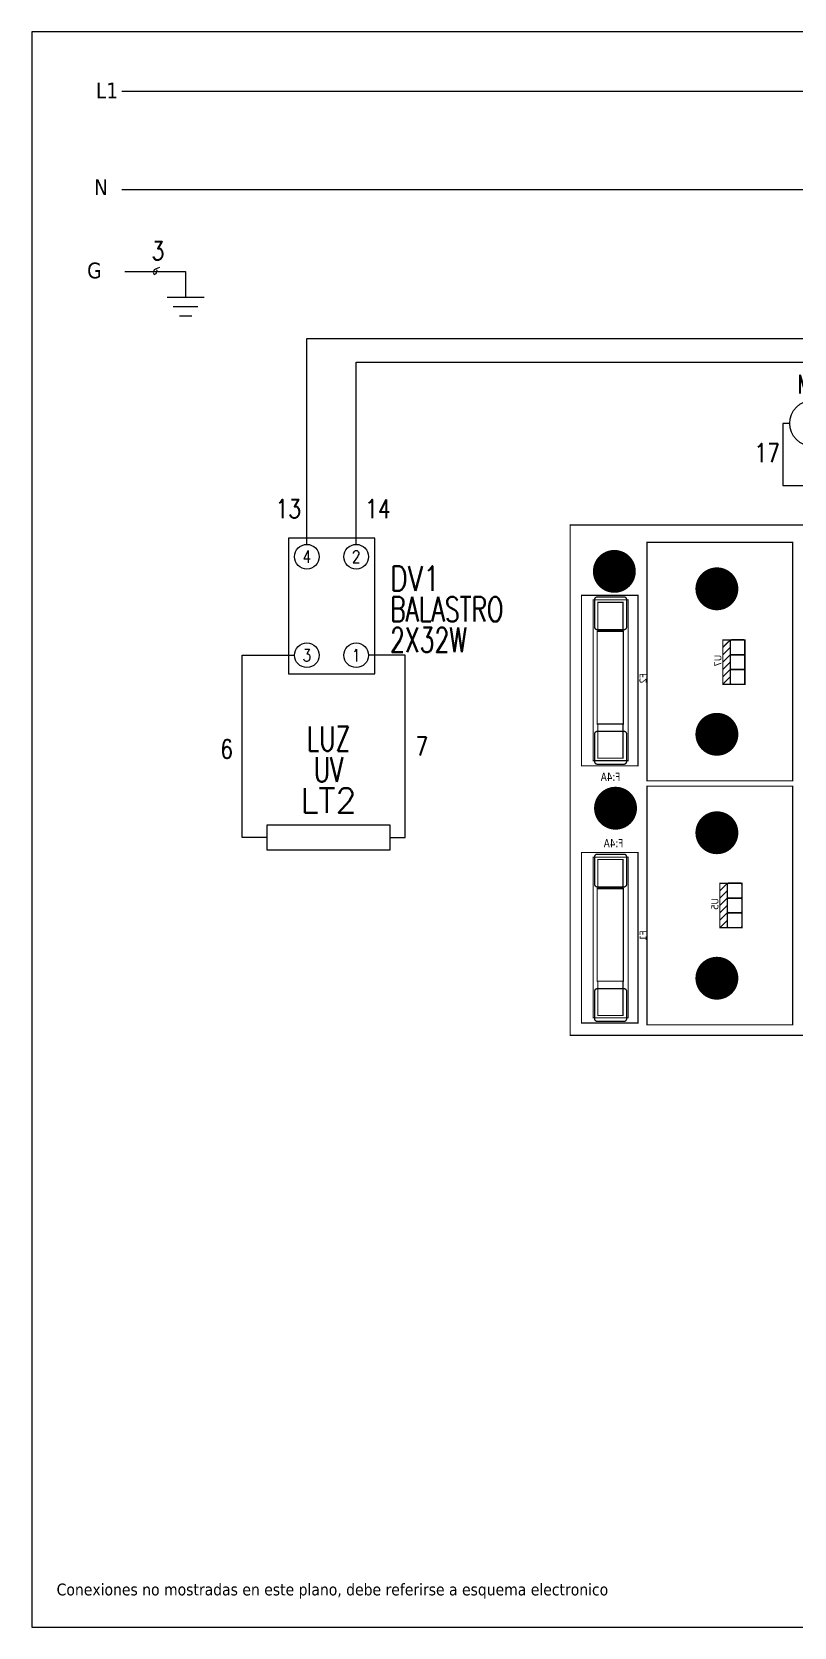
# Model space of a CAD drawing. Header units: millimetres. Extents: x 123.5 to 144.3, y 105.4 to 121.6.
# Drawn here: x 123.51 to 131.23, y 105.41 to 121.59 of the extents above; entities that cross this region are included whole.
import ezdxf
from ezdxf.enums import TextEntityAlignment as Align

# ---------------------------------------------------------------- set-up
doc = ezdxf.new("R2010")
doc.units = ezdxf.units.MM
for name, color, linetype in [('BLK_12AWG', 7, 'Continuous'), ('DESC', 250, 'Continuous'), ('SYMS', 7, 'Continuous'), ('TAGS', 250, 'Continuous'), ('TERMS', 250, 'Continuous'), ('WIREFIXED', 7, 'Continuous'), ('WIRES', 7, 'Continuous')]:
    doc.layers.add(name, color=color, linetype=linetype)
doc.layers.add('WIRENO', color=7, linetype='Continuous', true_color=0x000000)
doc.styles.get("Standard").update_dxf_attribs({"font": 'tahoma.ttf'})
doc.styles.add('WD', font='romans.shx')

# ---------------------------------------------------------------- blocks, each defined once
blk = doc.blocks.new('VGND2')
for p, q in [((0.09375, 0), (-0.09375, 0)), ((-0.0625, -0.046875), (0.0625, -0.046875)), ((-0.03125, -0.09375), (0.03125, -0.09375))]:
    blk.add_line(p, q)
at = {"style": 'WD', "flags": 1}
blk.add_attdef('X2TERM01', (0, 0), '', height=0.01, dxfattribs=at)
blk = doc.blocks.new('WD_WNH')
at = {"linetype": 'Continuous', "style": 'WD', "width": 0.8}
blk.add_attdef('WIRENO', text='', height=0.125, dxfattribs=at).set_placement((0, 0.062), align=Align.CENTER)
at = {"style": 'WD', "flags": 1}
for tag, p in [('W01USER', (0, 0.078)), ('W02USER', (0, 0.07)), ('W03USER', (0, 0.062)), ('W04USER', (0, 0.055)), ('W05USER', (0, 0.047)), ('W06USER', (0, 0.039)), ('W07USER', (0, 0.031)), ('W08USER', (0, 0.023)), ('W09USER', (0, 0.016)), ('W10USER', (0, 0.008))]:
    blk.add_attdef(tag, text='', height=0.005, dxfattribs=at).set_placement(p, align=Align.CENTER)
blk = doc.blocks.new('EPAD')
at = {"const_width": 0.5}
blk.add_lwpolyline([(-0.25, 0, 1), (0.25, 0, 1)], format="xyb", close=True, dxfattribs=at)
blk = doc.blocks.new('PCB')
at = {"const_width": 0.008}
for points in [[(126.35, 111.314), (131.985, 111.314), (131.985, 114.766), (126.35, 114.766), (126.35, 111.314)], [(126.35, 111.314), (131.985, 111.314), (131.985, 114.766), (126.35, 114.766), (126.35, 111.314)], [(126.35, 111.314), (131.985, 111.314), (131.985, 114.766), (126.35, 114.766), (126.35, 111.314)], [(126.87, 113.035), (127.854, 113.035), (127.854, 114.649), (126.87, 114.649), (126.87, 113.035)], [(126.87, 113.035), (127.854, 113.035), (127.854, 114.649), (126.87, 114.649), (126.87, 113.035)], [(126.87, 113.035), (127.854, 113.035), (127.854, 114.649), (126.87, 114.649), (126.87, 113.035)], [(126.427, 113.137), (126.809, 113.137), (126.809, 114.29), (126.427, 114.29), (126.427, 113.137)], [(126.427, 113.137), (126.809, 113.137), (126.809, 114.29), (126.427, 114.29), (126.427, 113.137)], [(126.427, 113.137), (126.809, 113.137), (126.809, 114.29), (126.427, 114.29), (126.427, 113.137)], [(126.506, 113.172), (126.742, 113.172), (126.742, 114.259), (126.506, 114.259), (126.506, 113.172)], [(126.506, 113.172), (126.742, 113.172), (126.742, 114.259), (126.506, 114.259), (126.506, 113.172)], [(126.506, 113.172), (126.742, 113.172), (126.742, 114.259), (126.506, 114.259), (126.506, 113.172)], [(126.537, 114.05), (126.707, 114.05), (126.707, 114.243), (126.537, 114.243), (126.537, 114.05)], [(126.537, 114.05), (126.707, 114.05), (126.707, 114.243), (126.537, 114.243), (126.537, 114.05)], [(126.537, 114.05), (126.707, 114.05), (126.707, 114.243), (126.537, 114.243), (126.537, 114.05)], [(126.533, 113.42), (126.71, 113.42), (126.71, 114.046), (126.533, 114.046), (126.533, 113.42)], [(126.533, 113.42), (126.71, 113.42), (126.71, 114.046), (126.533, 114.046), (126.533, 113.42)], [(126.533, 113.42), (126.71, 113.42), (126.71, 114.046), (126.533, 114.046), (126.533, 113.42)], [(127.432, 113.988), (127.382, 113.988), (127.382, 113.688), (127.432, 113.688)], [(127.432, 113.988), (127.382, 113.938)], [(127.432, 113.988), (127.382, 113.988), (127.382, 113.688), (127.432, 113.688)], [(127.432, 113.988), (127.382, 113.938)], [(127.432, 113.988), (127.382, 113.988), (127.382, 113.688), (127.432, 113.688)], [(127.432, 113.988), (127.382, 113.938)], [(127.432, 113.688), (127.532, 113.688), (127.532, 113.988), (127.432, 113.988), (127.432, 113.688)], [(127.432, 113.688), (127.532, 113.688), (127.532, 113.988), (127.432, 113.988), (127.432, 113.688)], [(127.432, 113.688), (127.532, 113.688), (127.532, 113.988), (127.432, 113.988), (127.432, 113.688)], [(127.432, 113.938), (127.382, 113.888)], [(127.432, 113.938), (127.382, 113.888)], [(127.432, 113.938), (127.382, 113.888)], [(127.432, 113.888), (127.382, 113.838)], [(127.432, 113.888), (127.382, 113.838)], [(127.432, 113.888), (127.382, 113.838)], [(127.432, 113.838), (127.382, 113.788)], [(127.432, 113.838), (127.382, 113.788)], [(127.432, 113.838), (127.382, 113.788)], [(127.432, 113.788), (127.382, 113.738)], [(127.432, 113.788), (127.382, 113.738)], [(127.432, 113.788), (127.382, 113.738)], [(127.432, 113.738), (127.382, 113.688)], [(127.432, 113.738), (127.382, 113.688)], [(127.432, 113.738), (127.382, 113.688)], [(126.537, 113.188), (126.707, 113.188), (126.707, 113.42), (126.537, 113.42), (126.537, 113.188)], [(126.537, 113.188), (126.707, 113.188), (126.707, 113.42), (126.537, 113.42), (126.537, 113.188)], [(126.537, 113.188), (126.707, 113.188), (126.707, 113.42), (126.537, 113.42), (126.537, 113.188)], [(126.87, 111.385), (127.854, 111.385), (127.854, 112.999), (126.87, 112.999), (126.87, 111.385)], [(126.87, 111.385), (127.854, 111.385), (127.854, 112.999), (126.87, 112.999), (126.87, 111.385)], [(126.87, 111.385), (127.854, 111.385), (127.854, 112.999), (126.87, 112.999), (126.87, 111.385)], [(126.427, 111.397), (126.809, 111.397), (126.809, 112.55), (126.427, 112.55), (126.427, 111.397)], [(126.427, 111.397), (126.809, 111.397), (126.809, 112.55), (126.427, 112.55), (126.427, 111.397)], [(126.427, 111.397), (126.809, 111.397), (126.809, 112.55), (126.427, 112.55), (126.427, 111.397)], [(126.506, 111.432), (126.742, 111.432), (126.742, 112.519), (126.506, 112.519), (126.506, 111.432)], [(126.506, 111.432), (126.742, 111.432), (126.742, 112.519), (126.506, 112.519), (126.506, 111.432)], [(126.506, 111.432), (126.742, 111.432), (126.742, 112.519), (126.506, 112.519), (126.506, 111.432)], [(126.537, 112.31), (126.707, 112.31), (126.707, 112.503), (126.537, 112.503), (126.537, 112.31)], [(126.537, 112.31), (126.707, 112.31), (126.707, 112.503), (126.537, 112.503), (126.537, 112.31)], [(126.537, 112.31), (126.707, 112.31), (126.707, 112.503), (126.537, 112.503), (126.537, 112.31)], [(127.412, 112.342), (127.362, 112.342), (127.362, 112.042), (127.412, 112.042)], [(127.412, 112.342), (127.362, 112.292)], [(127.412, 112.342), (127.362, 112.342), (127.362, 112.042), (127.412, 112.042)], [(127.412, 112.342), (127.362, 112.292)], [(127.412, 112.342), (127.362, 112.342), (127.362, 112.042), (127.412, 112.042)], [(127.412, 112.342), (127.362, 112.292)], [(127.412, 112.042), (127.512, 112.042), (127.512, 112.342), (127.412, 112.342), (127.412, 112.042)], [(127.412, 112.042), (127.512, 112.042), (127.512, 112.342), (127.412, 112.342), (127.412, 112.042)], [(127.412, 112.042), (127.512, 112.042), (127.512, 112.342), (127.412, 112.342), (127.412, 112.042)], [(126.533, 111.68), (126.71, 111.68), (126.71, 112.306), (126.533, 112.306), (126.533, 111.68)], [(126.533, 111.68), (126.71, 111.68), (126.71, 112.306), (126.533, 112.306), (126.533, 111.68)], [(126.533, 111.68), (126.71, 111.68), (126.71, 112.306), (126.533, 112.306), (126.533, 111.68)], [(127.412, 112.292), (127.362, 112.242)], [(127.412, 112.292), (127.362, 112.242)], [(127.412, 112.292), (127.362, 112.242)], [(127.412, 112.242), (127.362, 112.192)], [(127.412, 112.242), (127.362, 112.192)], [(127.412, 112.242), (127.362, 112.192)], [(127.412, 112.192), (127.362, 112.142)], [(127.412, 112.192), (127.362, 112.142)], [(127.412, 112.192), (127.362, 112.142)], [(127.412, 112.142), (127.362, 112.092)], [(127.412, 112.142), (127.362, 112.092)], [(127.412, 112.142), (127.362, 112.092)], [(127.412, 112.092), (127.362, 112.042)], [(127.412, 112.092), (127.362, 112.042)], [(127.412, 112.092), (127.362, 112.042)], [(126.537, 111.448), (126.707, 111.448), (126.707, 111.68), (126.537, 111.68), (126.537, 111.448)], [(126.537, 111.448), (126.707, 111.448), (126.707, 111.68), (126.537, 111.68), (126.537, 111.448)], [(126.537, 111.448), (126.707, 111.448), (126.707, 111.68), (126.537, 111.68), (126.537, 111.448)]]:
    blk.add_lwpolyline(points, dxfattribs=at)
for points in [[(126.734, 114.078), (126.734, 114.258), (126.734, 114.261), (126.733, 114.263), (126.733, 114.264), (126.732, 114.266), (126.731, 114.268), (126.731, 114.27), (126.729, 114.271), (126.728, 114.273), (126.727, 114.274), (126.725, 114.275), (126.723, 114.276), (126.722, 114.277), (126.72, 114.278), (126.718, 114.278), (126.716, 114.278), (126.714, 114.278), (126.534, 114.278), (126.532, 114.278), (126.53, 114.278), (126.528, 114.278), (126.526, 114.277), (126.524, 114.276), (126.523, 114.275), (126.521, 114.274), (126.52, 114.273), (126.518, 114.271), (126.517, 114.27), (126.516, 114.268), (126.515, 114.266), (126.515, 114.264), (126.514, 114.263), (126.514, 114.261), (126.514, 114.258), (126.514, 114.078), (126.514, 114.076), (126.514, 114.074), (126.515, 114.072), (126.515, 114.071), (126.516, 114.069), (126.517, 114.067), (126.518, 114.066), (126.52, 114.064), (126.521, 114.063), (126.523, 114.062), (126.524, 114.061), (126.526, 114.06), (126.528, 114.059), (126.53, 114.059), (126.532, 114.059), (126.534, 114.058), (126.714, 114.058), (126.716, 114.059), (126.718, 114.059), (126.72, 114.059), (126.722, 114.06), (126.723, 114.061), (126.725, 114.062), (126.727, 114.063), (126.728, 114.064), (126.729, 114.066), (126.731, 114.067), (126.731, 114.069), (126.732, 114.071), (126.733, 114.072), (126.733, 114.074), (126.734, 114.076), (126.734, 114.078)], [(127.432, 113.978), (127.432, 113.898), (127.432, 113.897), (127.432, 113.896), (127.432, 113.895), (127.432, 113.894), (127.433, 113.893), (127.433, 113.892), (127.434, 113.891), (127.434, 113.891), (127.435, 113.89), (127.436, 113.889), (127.437, 113.889), (127.438, 113.888), (127.439, 113.888), (127.44, 113.888), (127.441, 113.888), (127.442, 113.888), (127.522, 113.888), (127.523, 113.888), (127.524, 113.888), (127.525, 113.888), (127.525, 113.888), (127.526, 113.889), (127.527, 113.889), (127.528, 113.89), (127.529, 113.891), (127.529, 113.891), (127.53, 113.892), (127.53, 113.893), (127.531, 113.894), (127.531, 113.895), (127.531, 113.896), (127.531, 113.897), (127.532, 113.898), (127.532, 113.978), (127.531, 113.979), (127.531, 113.98), (127.531, 113.981), (127.531, 113.982), (127.53, 113.983), (127.53, 113.983), (127.529, 113.984), (127.529, 113.985), (127.528, 113.985), (127.527, 113.986), (127.526, 113.987), (127.525, 113.987), (127.525, 113.987), (127.524, 113.988), (127.523, 113.988), (127.522, 113.988), (127.442, 113.988), (127.441, 113.988), (127.44, 113.988), (127.439, 113.987), (127.438, 113.987), (127.437, 113.987), (127.436, 113.986), (127.435, 113.985), (127.434, 113.985), (127.434, 113.984), (127.433, 113.983), (127.433, 113.983), (127.432, 113.982), (127.432, 113.981), (127.432, 113.98), (127.432, 113.979), (127.432, 113.978)], [(127.432, 113.878), (127.432, 113.798), (127.432, 113.797), (127.432, 113.796), (127.432, 113.795), (127.432, 113.794), (127.433, 113.793), (127.433, 113.792), (127.434, 113.791), (127.434, 113.791), (127.435, 113.79), (127.436, 113.789), (127.437, 113.789), (127.438, 113.788), (127.439, 113.788), (127.44, 113.788), (127.441, 113.788), (127.442, 113.788), (127.522, 113.788), (127.523, 113.788), (127.524, 113.788), (127.525, 113.788), (127.525, 113.788), (127.526, 113.789), (127.527, 113.789), (127.528, 113.79), (127.529, 113.791), (127.529, 113.791), (127.53, 113.792), (127.53, 113.793), (127.531, 113.794), (127.531, 113.795), (127.531, 113.796), (127.531, 113.797), (127.532, 113.798), (127.532, 113.878), (127.531, 113.879), (127.531, 113.88), (127.531, 113.881), (127.531, 113.882), (127.53, 113.883), (127.53, 113.883), (127.529, 113.884), (127.529, 113.885), (127.528, 113.885), (127.527, 113.886), (127.526, 113.887), (127.525, 113.887), (127.525, 113.887), (127.524, 113.888), (127.523, 113.888), (127.522, 113.888), (127.442, 113.888), (127.441, 113.888), (127.44, 113.888), (127.439, 113.887), (127.438, 113.887), (127.437, 113.887), (127.436, 113.886), (127.435, 113.885), (127.434, 113.885), (127.434, 113.884), (127.433, 113.883), (127.433, 113.883), (127.432, 113.882), (127.432, 113.881), (127.432, 113.88), (127.432, 113.879), (127.432, 113.878)], [(127.432, 113.778), (127.432, 113.698), (127.432, 113.697), (127.432, 113.696), (127.432, 113.695), (127.432, 113.694), (127.433, 113.693), (127.433, 113.692), (127.434, 113.691), (127.434, 113.691), (127.435, 113.69), (127.436, 113.689), (127.437, 113.689), (127.438, 113.688), (127.439, 113.688), (127.44, 113.688), (127.441, 113.688), (127.442, 113.688), (127.522, 113.688), (127.523, 113.688), (127.524, 113.688), (127.525, 113.688), (127.525, 113.688), (127.526, 113.689), (127.527, 113.689), (127.528, 113.69), (127.529, 113.691), (127.529, 113.691), (127.53, 113.692), (127.53, 113.693), (127.531, 113.694), (127.531, 113.695), (127.531, 113.696), (127.531, 113.697), (127.532, 113.698), (127.532, 113.778), (127.531, 113.779), (127.531, 113.78), (127.531, 113.781), (127.531, 113.782), (127.53, 113.783), (127.53, 113.783), (127.529, 113.784), (127.529, 113.785), (127.528, 113.785), (127.527, 113.786), (127.526, 113.787), (127.525, 113.787), (127.525, 113.787), (127.524, 113.788), (127.523, 113.788), (127.522, 113.788), (127.442, 113.788), (127.441, 113.788), (127.44, 113.788), (127.439, 113.787), (127.438, 113.787), (127.437, 113.787), (127.436, 113.786), (127.435, 113.785), (127.434, 113.785), (127.434, 113.784), (127.433, 113.783), (127.433, 113.783), (127.432, 113.782), (127.432, 113.781), (127.432, 113.78), (127.432, 113.779), (127.432, 113.778)], [(126.734, 113.169), (126.734, 113.349), (126.734, 113.351), (126.733, 113.353), (126.733, 113.355), (126.732, 113.357), (126.731, 113.359), (126.731, 113.36), (126.729, 113.362), (126.728, 113.363), (126.727, 113.364), (126.725, 113.366), (126.723, 113.367), (126.722, 113.367), (126.72, 113.368), (126.718, 113.369), (126.716, 113.369), (126.714, 113.369), (126.534, 113.369), (126.532, 113.369), (126.53, 113.369), (126.528, 113.368), (126.526, 113.367), (126.524, 113.367), (126.523, 113.366), (126.521, 113.364), (126.52, 113.363), (126.518, 113.362), (126.517, 113.36), (126.516, 113.359), (126.515, 113.357), (126.515, 113.355), (126.514, 113.353), (126.514, 113.351), (126.514, 113.349), (126.514, 113.169), (126.514, 113.167), (126.514, 113.165), (126.515, 113.163), (126.515, 113.161), (126.516, 113.159), (126.517, 113.158), (126.518, 113.156), (126.52, 113.155), (126.521, 113.153), (126.523, 113.152), (126.524, 113.151), (126.526, 113.151), (126.528, 113.15), (126.53, 113.149), (126.532, 113.149), (126.534, 113.149), (126.714, 113.149), (126.716, 113.149), (126.718, 113.149), (126.72, 113.15), (126.722, 113.151), (126.723, 113.151), (126.725, 113.152), (126.727, 113.153), (126.728, 113.155), (126.729, 113.156), (126.731, 113.158), (126.731, 113.159), (126.732, 113.161), (126.733, 113.163), (126.733, 113.165), (126.734, 113.167), (126.734, 113.169)], [(126.734, 112.338), (126.734, 112.518), (126.734, 112.52), (126.733, 112.522), (126.733, 112.524), (126.732, 112.526), (126.731, 112.528), (126.731, 112.53), (126.729, 112.531), (126.728, 112.532), (126.727, 112.534), (126.725, 112.535), (126.723, 112.536), (126.722, 112.537), (126.72, 112.537), (126.718, 112.538), (126.716, 112.538), (126.714, 112.538), (126.534, 112.538), (126.532, 112.538), (126.53, 112.538), (126.528, 112.537), (126.526, 112.537), (126.524, 112.536), (126.523, 112.535), (126.521, 112.534), (126.52, 112.532), (126.518, 112.531), (126.517, 112.53), (126.516, 112.528), (126.515, 112.526), (126.515, 112.524), (126.514, 112.522), (126.514, 112.52), (126.514, 112.518), (126.514, 112.338), (126.514, 112.336), (126.514, 112.334), (126.515, 112.332), (126.515, 112.33), (126.516, 112.329), (126.517, 112.327), (126.518, 112.325), (126.52, 112.324), (126.521, 112.323), (126.523, 112.322), (126.524, 112.321), (126.526, 112.32), (126.528, 112.319), (126.53, 112.319), (126.532, 112.318), (126.534, 112.318), (126.714, 112.318), (126.716, 112.318), (126.718, 112.319), (126.72, 112.319), (126.722, 112.32), (126.723, 112.321), (126.725, 112.322), (126.727, 112.323), (126.728, 112.324), (126.729, 112.325), (126.731, 112.327), (126.731, 112.329), (126.732, 112.33), (126.733, 112.332), (126.733, 112.334), (126.734, 112.336), (126.734, 112.338)], [(127.412, 112.332), (127.412, 112.252), (127.412, 112.251), (127.412, 112.25), (127.412, 112.249), (127.413, 112.248), (127.413, 112.247), (127.414, 112.246), (127.414, 112.246), (127.415, 112.245), (127.415, 112.244), (127.416, 112.244), (127.417, 112.243), (127.418, 112.243), (127.419, 112.242), (127.42, 112.242), (127.421, 112.242), (127.422, 112.242), (127.502, 112.242), (127.503, 112.242), (127.504, 112.242), (127.505, 112.242), (127.506, 112.243), (127.507, 112.243), (127.507, 112.244), (127.508, 112.244), (127.509, 112.245), (127.51, 112.246), (127.51, 112.246), (127.511, 112.247), (127.511, 112.248), (127.511, 112.249), (127.512, 112.25), (127.512, 112.251), (127.512, 112.252), (127.512, 112.332), (127.512, 112.333), (127.512, 112.334), (127.511, 112.335), (127.511, 112.336), (127.511, 112.337), (127.51, 112.338), (127.51, 112.338), (127.509, 112.339), (127.508, 112.34), (127.507, 112.34), (127.507, 112.341), (127.506, 112.341), (127.505, 112.342), (127.504, 112.342), (127.503, 112.342), (127.502, 112.342), (127.422, 112.342), (127.421, 112.342), (127.42, 112.342), (127.419, 112.342), (127.418, 112.341), (127.417, 112.341), (127.416, 112.34), (127.415, 112.34), (127.415, 112.339), (127.414, 112.338), (127.414, 112.338), (127.413, 112.337), (127.413, 112.336), (127.412, 112.335), (127.412, 112.334), (127.412, 112.333), (127.412, 112.332)], [(127.412, 112.232), (127.412, 112.152), (127.412, 112.151), (127.412, 112.15), (127.412, 112.149), (127.413, 112.148), (127.413, 112.147), (127.414, 112.146), (127.414, 112.146), (127.415, 112.145), (127.415, 112.144), (127.416, 112.144), (127.417, 112.143), (127.418, 112.143), (127.419, 112.142), (127.42, 112.142), (127.421, 112.142), (127.422, 112.142), (127.502, 112.142), (127.503, 112.142), (127.504, 112.142), (127.505, 112.142), (127.506, 112.143), (127.507, 112.143), (127.507, 112.144), (127.508, 112.144), (127.509, 112.145), (127.51, 112.146), (127.51, 112.146), (127.511, 112.147), (127.511, 112.148), (127.511, 112.149), (127.512, 112.15), (127.512, 112.151), (127.512, 112.152), (127.512, 112.232), (127.512, 112.233), (127.512, 112.234), (127.511, 112.235), (127.511, 112.236), (127.511, 112.237), (127.51, 112.238), (127.51, 112.238), (127.509, 112.239), (127.508, 112.24), (127.507, 112.24), (127.507, 112.241), (127.506, 112.241), (127.505, 112.242), (127.504, 112.242), (127.503, 112.242), (127.502, 112.242), (127.422, 112.242), (127.421, 112.242), (127.42, 112.242), (127.419, 112.242), (127.418, 112.241), (127.417, 112.241), (127.416, 112.24), (127.415, 112.24), (127.415, 112.239), (127.414, 112.238), (127.414, 112.238), (127.413, 112.237), (127.413, 112.236), (127.412, 112.235), (127.412, 112.234), (127.412, 112.233), (127.412, 112.232)], [(127.412, 112.132), (127.412, 112.052), (127.412, 112.051), (127.412, 112.05), (127.412, 112.049), (127.413, 112.048), (127.413, 112.047), (127.414, 112.046), (127.414, 112.046), (127.415, 112.045), (127.415, 112.044), (127.416, 112.044), (127.417, 112.043), (127.418, 112.043), (127.419, 112.042), (127.42, 112.042), (127.421, 112.042), (127.422, 112.042), (127.502, 112.042), (127.503, 112.042), (127.504, 112.042), (127.505, 112.042), (127.506, 112.043), (127.507, 112.043), (127.507, 112.044), (127.508, 112.044), (127.509, 112.045), (127.51, 112.046), (127.51, 112.046), (127.511, 112.047), (127.511, 112.048), (127.511, 112.049), (127.512, 112.05), (127.512, 112.051), (127.512, 112.052), (127.512, 112.132), (127.512, 112.133), (127.512, 112.134), (127.511, 112.135), (127.511, 112.136), (127.511, 112.137), (127.51, 112.138), (127.51, 112.138), (127.509, 112.139), (127.508, 112.14), (127.507, 112.14), (127.507, 112.141), (127.506, 112.141), (127.505, 112.142), (127.504, 112.142), (127.503, 112.142), (127.502, 112.142), (127.422, 112.142), (127.421, 112.142), (127.42, 112.142), (127.419, 112.142), (127.418, 112.141), (127.417, 112.141), (127.416, 112.14), (127.415, 112.14), (127.415, 112.139), (127.414, 112.138), (127.414, 112.138), (127.413, 112.137), (127.413, 112.136), (127.412, 112.135), (127.412, 112.134), (127.412, 112.133), (127.412, 112.132)], [(126.734, 111.429), (126.734, 111.609), (126.734, 111.611), (126.733, 111.613), (126.733, 111.615), (126.732, 111.617), (126.731, 111.618), (126.731, 111.62), (126.729, 111.622), (126.728, 111.623), (126.727, 111.624), (126.725, 111.625), (126.723, 111.626), (126.722, 111.627), (126.72, 111.628), (126.718, 111.628), (126.716, 111.629), (126.714, 111.629), (126.534, 111.629), (126.532, 111.629), (126.53, 111.628), (126.528, 111.628), (126.526, 111.627), (126.524, 111.626), (126.523, 111.625), (126.521, 111.624), (126.52, 111.623), (126.518, 111.622), (126.517, 111.62), (126.516, 111.618), (126.515, 111.617), (126.515, 111.615), (126.514, 111.613), (126.514, 111.611), (126.514, 111.609), (126.514, 111.429), (126.514, 111.427), (126.514, 111.425), (126.515, 111.423), (126.515, 111.421), (126.516, 111.419), (126.517, 111.418), (126.518, 111.416), (126.52, 111.415), (126.521, 111.413), (126.523, 111.412), (126.524, 111.411), (126.526, 111.41), (126.528, 111.41), (126.53, 111.409), (126.532, 111.409), (126.534, 111.409), (126.714, 111.409), (126.716, 111.409), (126.718, 111.409), (126.72, 111.41), (126.722, 111.41), (126.723, 111.411), (126.725, 111.412), (126.727, 111.413), (126.728, 111.415), (126.729, 111.416), (126.731, 111.418), (126.731, 111.419), (126.732, 111.421), (126.733, 111.423), (126.733, 111.425), (126.734, 111.427), (126.734, 111.429)]]:
    blk.add_lwpolyline(points, close=True)
at = {"xscale": 0.29, "yscale": 0.29}
for p in [(126.649, 114.452), (127.342, 114.334), (127.342, 113.35), (126.657, 112.85), (127.342, 112.684), (127.342, 111.7)]:
    blk.add_blockref('EPAD', p, dxfattribs=at)
at = {"text_generation_flag": 2, "width": 1.041667}
for s, p in [('U7', (127.372, 113.888)), ('U7', (127.372, 113.888)), ('U7', (127.372, 113.888)), ('F2', (126.867, 113.764)), ('F2', (126.867, 113.764)), ('F2', (126.867, 113.764)), ('U5', (127.352, 112.242)), ('U5', (127.352, 112.242)), ('U5', (127.352, 112.242)), ('F1', (126.867, 112.024)), ('F1', (126.867, 112.024)), ('F1', (126.867, 112.024))]:
    blk.add_text(s, height=0.048, rotation=90, dxfattribs=at).set_placement(p)
at = {"text_generation_flag": 2, "width": 0.892857}
for p in [(126.689, 113.035), (126.689, 113.035), (126.689, 113.035), (126.709, 112.586), (126.709, 112.586), (126.709, 112.586)]:
    blk.add_text('F:4A', height=0.056, dxfattribs=at).set_placement(p)
blk = doc.blocks.new('VDV1TFL')
for p, q in [((-0.3438, 0.3438), (-0.3438, -0.3438)), ((0.0938, 0.3438), (-0.3438, 0.3438)), ((0.0938, -0.3438), (0.0938, 0.3438)), ((-0.3438, -0.3438), (0.0938, -0.3438))]:
    blk.add_line(p, q)
for centre in [(-0.25, 0.25), (0, 0.25), (-0.25, -0.25), (0, -0.25)]:
    blk.add_circle(centre, 0.0625)
at = {"style": 'WD', "width": 0.7}
for tag, p in [('INST', (-0.1195, 0.5446)), ('LOC', (-0.1195, 0.375)), ('RATING2', (-0.125, -0.1562))]:
    blk.add_attdef(tag, text='', height=0.125, dxfattribs=at).set_placement(p, align=Align.CENTER)
at = {"style": 'WD', "flags": 1}
for tag, p in [('X2TERM04', (-0.25, 0.3125)), ('X2TERM02', (0, 0.3125)), ('X4TERM04', (-0.3125, 0.25)), ('X1TERM02', (0.0625, 0.25)), ('X4TERM03', (-0.3125, -0.25)), ('X1TERM01', (0.0625, -0.25)), ('X8TERM03', (-0.25, -0.3125)), ('X8TERM01', (0, -0.3125))]:
    blk.add_attdef(tag, p, '', height=0.0125, dxfattribs=at)
at = {"linetype": 'Continuous', "style": 'WD', "width": 0.8, "flags": 8}
for tag, p in [('TERM04', (-0.25, 0.25)), ('TERM02', (0, 0.25)), ('TERM03', (-0.25, -0.25)), ('TERM01', (0, -0.25))]:
    blk.add_attdef(tag, text='', height=0.0625, dxfattribs=at).set_placement(p, align=Align.MIDDLE)
at = {"style": 'WD'}
for tag, p, width in [('TAG1', (0.1719, 0.0774), 0.8), ('DESC1', (0.1719, -0.0789), 0.7), ('DESC2', (0.1719, -0.2351), 0.7), ('XREF', (0.1719, -0.3914), 0.7)]:
    blk.add_attdef(tag, p, '', height=0.125, dxfattribs=dict(at, width=width))
at = {"style": 'WD', "width": 0.7}
blk.add_attdef('RATING1', text='', height=0.125, dxfattribs=at).set_placement((-0.125, 0.0625), align=Align.MIDDLE)
at = {"style": 'WD', "flags": 9}
blk.add_attdef('FAMILY', text='', height=0.01, dxfattribs=at).set_placement((-0.1303, -0.0802), align=Align.CENTER)
at = {"linetype": 'Continuous', "style": 'WD', "flags": 9}
blk.add_attdef('ASSYCODE', text='', height=0.01, dxfattribs=at).set_placement((-0.125, -0.125), align=Align.CENTER)
at = {"linetype": 'Continuous', "style": 'WD', "flags": 1}
for tag, p in [('MFG', (-0.125, -0.1096)), ('CAT', (-0.125, -0.0907))]:
    blk.add_attdef(tag, text='', height=0.01, dxfattribs=at).set_placement(p, align=Align.MIDDLE)
blk = doc.blocks.new('HLT1ENC')
for p, q in [((-0.3125, 0.0625), (-0.3125, -0.0625)), ((0.3125, 0.0625), (-0.3125, 0.0625)), ((0.3125, -0.0625), (0.3125, 0.0625)), ((-0.3125, -0.0625), (0.3125, -0.0625))]:
    blk.add_line(p, q)
at = {"style": 'WD', "width": 0.7}
for tag, p in [('INST', (0, 0.7633)), ('LOC', (0, 0.5937)), ('DESC1', (0, 0.4375)), ('DESC2', (0, 0.2812))]:
    blk.add_attdef(tag, text='', height=0.125, dxfattribs=at).set_placement(p, align=Align.CENTER)
at = {"style": 'WD'}
blk.add_attdef('TAG1', text='', height=0.125, dxfattribs=at).set_placement((0, 0.125), align=Align.CENTER)
for tag, p, height, flags in [('FAMILY', (0.3297, 0.1523), 0.01, 9), ('X4TERM01', (-0.3125, 0), 0.0125, 1), ('X1TERM02', (0.3125, 0), 0.0125, 1)]:
    blk.add_attdef(tag, p, '', height=height, dxfattribs=dict(at, flags=flags))
at = {"linetype": 'Continuous', "style": 'WD', "flags": 9}
for tag, p in [('ASSYCODE', (0.355, 0.0714)), ('MFG', (0.3528, 0.0887)), ('CAT', (0.3547, 0.1082))]:
    blk.add_attdef(tag, text='', height=0.01, dxfattribs=at).set_placement(p, align=Align.CENTER)
at = {"linetype": 'Continuous', "style": 'WD', "flags": 8}
blk.add_attdef('TERM01', text='', height=0.125, dxfattribs=at).set_placement((-0.4062, -0.0314), align=Align.TOP_RIGHT)
blk.add_attdef('TERM02', text='', height=0.125, dxfattribs=at).set_placement((0.4062, -0.0314), align=Align.TOP_LEFT)
blk = doc.blocks.new('HMS1')
blk.add_circle((0, 0), 0.156)
at = {"style": 'WD'}
for tag, width, p in [('INST', 0.7, (0.006, 0.528)), ('LOC', 0.7, (0.006, 0.359)), ('TAG1', 0.9, (0, 0.202))]:
    blk.add_attdef(tag, text='', height=0.125, dxfattribs=dict(at, width=width)).set_placement(p, align=Align.CENTER)
at = {"linetype": 'Continuous', "style": 'WD', "flags": 9}
blk.add_attdef('ASSYCODE', text='', height=0.01, dxfattribs=at).set_placement((0, 0.113), align=Align.CENTER)
at = {"style": 'WD', "flags": 9}
blk.add_attdef('FAMILY', text='', height=0.01, dxfattribs=at).set_placement((-0.005, 0.17), align=Align.CENTER)
at = {"linetype": 'Continuous', "style": 'WD', "flags": 1}
for tag, p in [('MFG', (0, 0.14)), ('CAT', (0, 0.159))]:
    blk.add_attdef(tag, text='', height=0.01, dxfattribs=at).set_placement(p, align=Align.MIDDLE)
at = {"style": 'WD'}
for tag, p, width in [('DESC1', (1.126, 0.076), 0.9), ('DESC2', (1.126, -0.081), 0.9), ('DESC3', (1.126, -0.237), 0.9), ('XREFNO', (1.359, -0.393), 0.8), ('XREFNC', (1.359, -0.549), 0.8)]:
    blk.add_attdef(tag, p, '', height=0.125, dxfattribs=dict(at, width=width))
at = {"style": 'WD', "flags": 1}
for tag, p in [('X4TERM01', (-0.156, 0)), ('X1TERM02', (0.156, 0))]:
    blk.add_attdef(tag, p, '', height=0.0125, dxfattribs=at)
at = {"linetype": 'Continuous', "style": 'WD'}
blk.add_attdef('TERM01', text='', height=0.125, dxfattribs=at).set_placement((-0.2, -0.035), align=Align.TOP_RIGHT)
blk.add_attdef('TERM02', text='', height=0.125, dxfattribs=at).set_placement((0.2, -0.035), align=Align.TOP_LEFT)
at = {"style": 'WD', "width": 0.8, "flags": 8}
for tag, p in [('NO', (1.126, -0.393)), ('NC', (1.126, -0.549))]:
    blk.add_attdef(tag, p, '', height=0.125, dxfattribs=at)
blk = doc.blocks.new('WD_WNV')
at = {"linetype": 'Continuous', "style": 'WD', "width": 0.8}
blk.add_attdef('WIRENO', text='', height=0.125, dxfattribs=at).set_placement((-0.05, 0), align=Align.MIDDLE_RIGHT)
at = {"style": 'WD', "flags": 1}
for tag, p in [('W01USER', (-0.062, 0.094)), ('W02USER', (-0.062, 0.086)), ('W03USER', (-0.062, 0.078)), ('W04USER', (-0.062, 0.07)), ('W05USER', (-0.062, 0.062)), ('W06USER', (-0.062, 0.055)), ('W07USER', (-0.062, 0.047)), ('W08USER', (-0.062, 0.039)), ('W09USER', (-0.062, 0.031)), ('W10USER', (-0.062, 0.023))]:
    blk.add_attdef(tag, text='', height=0.005, dxfattribs=at).set_placement(p, align=Align.CENTER)

msp = doc.modelspace()

# ---------------------------------------------------------------- linework, layer by layer
at = {"color": 7, "linetype": 'Continuous'}
for p, q in [((144.256, 121.59), (123.506, 121.59)), ((123.506, 121.59), (123.506, 105.405)), ((123.506, 105.405), (144.256, 105.405))]:
    msp.add_line(p, q, dxfattribs=at)
at = {"layer": 'BLK_12AWG'}
for p, q in [((124.418, 120.99), (142.793, 120.99)), ((124.418, 119.99), (142.793, 119.99))]:
    msp.add_line(p, q, dxfattribs=at)
at = {"layer": 'WIRENO'}
msp.add_lwpolyline([(124.8, 119.2), (124.765, 119.187), (124.745, 119.177), (124.736, 119.148), (124.746, 119.128), (124.765, 119.138), (124.775, 119.168), (124.77, 119.177)], dxfattribs=at)
at = {"layer": 'WIRES'}
for p, q in [((124.447, 119.158), (125.063, 119.158)), ((125.063, 119.158), (125.063, 118.897)), ((126.293, 116.391), (126.293, 118.48)), ((126.293, 118.48), (133.035, 118.48)), ((126.793, 116.391), (126.793, 118.238)), ((126.793, 118.238), (132.809, 118.238)), ((131.188, 117.619), (131.118, 117.619)), ((131.118, 117.619), (131.118, 116.988)), ((131.118, 116.988), (131.395, 116.988)), ((125.638, 113.418), (125.638, 115.266)), ((125.638, 115.266), (126.168, 115.266)), ((127.288, 115.266), (126.918, 115.266)), ((127.288, 113.418), (127.288, 115.266)), ((125.888, 113.418), (125.638, 113.418)), ((127.138, 113.418), (127.288, 113.418))]:
    msp.add_line(p, q, dxfattribs=at)

# ---------------------------------------------------------------- block references
at = {"layer": 'DESC', "xscale": 1.5, "yscale": 1.5, "zscale": 1.5}
msp.add_blockref('PCB', (-60.563, -55.561), dxfattribs=at)
at = {"layer": 'SYMS', "xscale": 2, "yscale": 2, "zscale": 2}
msp.add_blockref('VGND2', (125.063, 118.897), dxfattribs=at)
at = {"layer": 'SYMS'}
ref = msp.add_blockref('HMS1', (131.422, 117.619), dxfattribs=dict(at, xscale=1.5, yscale=1.5, zscale=1.5))
ref.add_attrib('TAG1', 'M1', dxfattribs={"layer": 'TAGS', "height": 0.1875, "style": 'WD', "width": 0.9}).set_placement((131.422, 117.922), align=Align.CENTER)
ref = msp.add_blockref('VDV1TFL', (126.793, 115.766), dxfattribs=dict(at, xscale=2, yscale=2, zscale=2))
ref.add_attrib('TERM03', '3', dxfattribs={"layer": 'TERMS', "linetype": 'Continuous', "height": 0.125, "style": 'WD', "width": 0.8, "flags": 8}).set_placement((126.293, 115.266), align=Align.MIDDLE)
ref.add_attrib('DESC1', 'BALASTRO', (127.137, 115.608), dxfattribs={"layer": 'DESC', "height": 0.25, "style": 'WD', "width": 0.7})
ref.add_attrib('DESC2', '2X32W', (127.137, 115.296), dxfattribs={"layer": 'DESC', "height": 0.25, "style": 'WD', "width": 0.7})
ref.add_attrib('TERM04', '4', dxfattribs={"layer": 'TERMS', "linetype": 'Continuous', "height": 0.125, "style": 'WD', "width": 0.8, "flags": 8}).set_placement((126.293, 116.266), align=Align.MIDDLE)
ref.add_attrib('TERM02', '2', dxfattribs={"layer": 'TERMS', "linetype": 'Continuous', "height": 0.125, "style": 'WD', "width": 0.8, "flags": 8}).set_placement((126.793, 116.266), align=Align.MIDDLE)
ref.add_attrib('TERM01', '1', dxfattribs={"layer": 'TERMS', "linetype": 'Continuous', "height": 0.125, "style": 'WD', "width": 0.8, "flags": 8}).set_placement((126.793, 115.266), align=Align.MIDDLE)
ref.add_attrib('TAG1', 'DV1', (127.137, 115.921), dxfattribs={"layer": 'TAGS', "height": 0.25, "style": 'WD', "width": 0.8})
ref = msp.add_blockref('HLT1ENC', (126.513, 113.418), dxfattribs=dict(at, xscale=2, yscale=2, zscale=2))
ref.add_attrib('DESC2', 'UV', dxfattribs={"layer": 'DESC', "height": 0.25, "style": 'WD', "width": 0.7}).set_placement((126.513, 113.981), align=Align.CENTER)
ref.add_attrib('DESC1', 'LUZ', dxfattribs={"layer": 'DESC', "height": 0.25, "style": 'WD', "width": 0.7}).set_placement((126.513, 114.293), align=Align.CENTER)
ref.add_attrib('TAG1', 'LT2', dxfattribs={"layer": 'TAGS', "height": 0.25, "style": 'WD'}).set_placement((126.513, 113.668), align=Align.CENTER)
at = {"layer": 'WIREFIXED'}
ref = msp.add_blockref('WD_WNV', (131.163, 117.32), dxfattribs=dict(at, xscale=1.5, yscale=1.5, zscale=1.5))
ref.add_attrib('WIRENOF', '17', dxfattribs={"linetype": 'Continuous', "height": 0.1875, "style": 'WD', "width": 0.8}).set_placement((131.088, 117.32), align=Align.MIDDLE_RIGHT)
at = {"layer": 'WIRENO'}
ref = msp.add_blockref('WD_WNH', (124.727, 119.053), dxfattribs=dict(at, xscale=1.5, yscale=1.5, zscale=1.5))
ref.add_attrib('WIRENO', '3', dxfattribs={"linetype": 'Continuous', "height": 0.188, "style": 'WD', "width": 0.8}).set_placement((124.783, 119.219), align=Align.BOTTOM_CENTER)
ref = msp.add_blockref('WD_WNH', (126.049, 116.436), dxfattribs=dict(at, xscale=1.5, yscale=1.5, zscale=1.5))
ref.add_attrib('WIRENO', '13', dxfattribs={"linetype": 'Continuous', "height": 0.1875, "style": 'WD', "width": 0.8}).set_placement((126.105, 116.602), align=Align.BOTTOM_CENTER)
ref = msp.add_blockref('WD_WNH', (126.957, 116.436), dxfattribs=dict(at, xscale=1.5, yscale=1.5, zscale=1.5))
ref.add_attrib('WIRENO', '14', dxfattribs={"linetype": 'Continuous', "height": 0.1875, "style": 'WD', "width": 0.8}).set_placement((127.012, 116.602), align=Align.BOTTOM_CENTER)
ref = msp.add_blockref('WD_WNH', (127.403, 114.028), dxfattribs=dict(at, xscale=1.5, yscale=1.5, zscale=1.5))
ref.add_attrib('WIRENO', '7', dxfattribs={"linetype": 'Continuous', "height": 0.188, "style": 'WD', "width": 0.8}).set_placement((127.459, 114.193), align=Align.BOTTOM_CENTER)
ref = msp.add_blockref('WD_WNH', (125.425, 113.998), dxfattribs=dict(at, xscale=1.5, yscale=1.5, zscale=1.5))
ref.add_attrib('WIRENO', '6', dxfattribs={"linetype": 'Continuous', "height": 0.188, "style": 'WD', "width": 0.8}).set_placement((125.48, 114.164), align=Align.BOTTOM_CENTER)

# ---------------------------------------------------------------- texts
at = {"attachment_point": 1}
for s, width, insert, char_height in [('L1', 0.37194, (124.154, 121.075), 0.16), ('N', 0.37194, (124.135, 120.095), 0.16), ('G', 0.37194, (124.065, 119.25), 0.16), ('Conexiones no mostradas en este plano, debe referirse a esquema electronico', 9.45621, (123.756, 105.847), 0.12)]:
    msp.add_mtext_dynamic_manual_height_columns(s, width=width, gutter_width=0.05, heights=[0], dxfattribs=dict(at, insert=insert, char_height=char_height))

doc.saveas('drawing.dxf')
